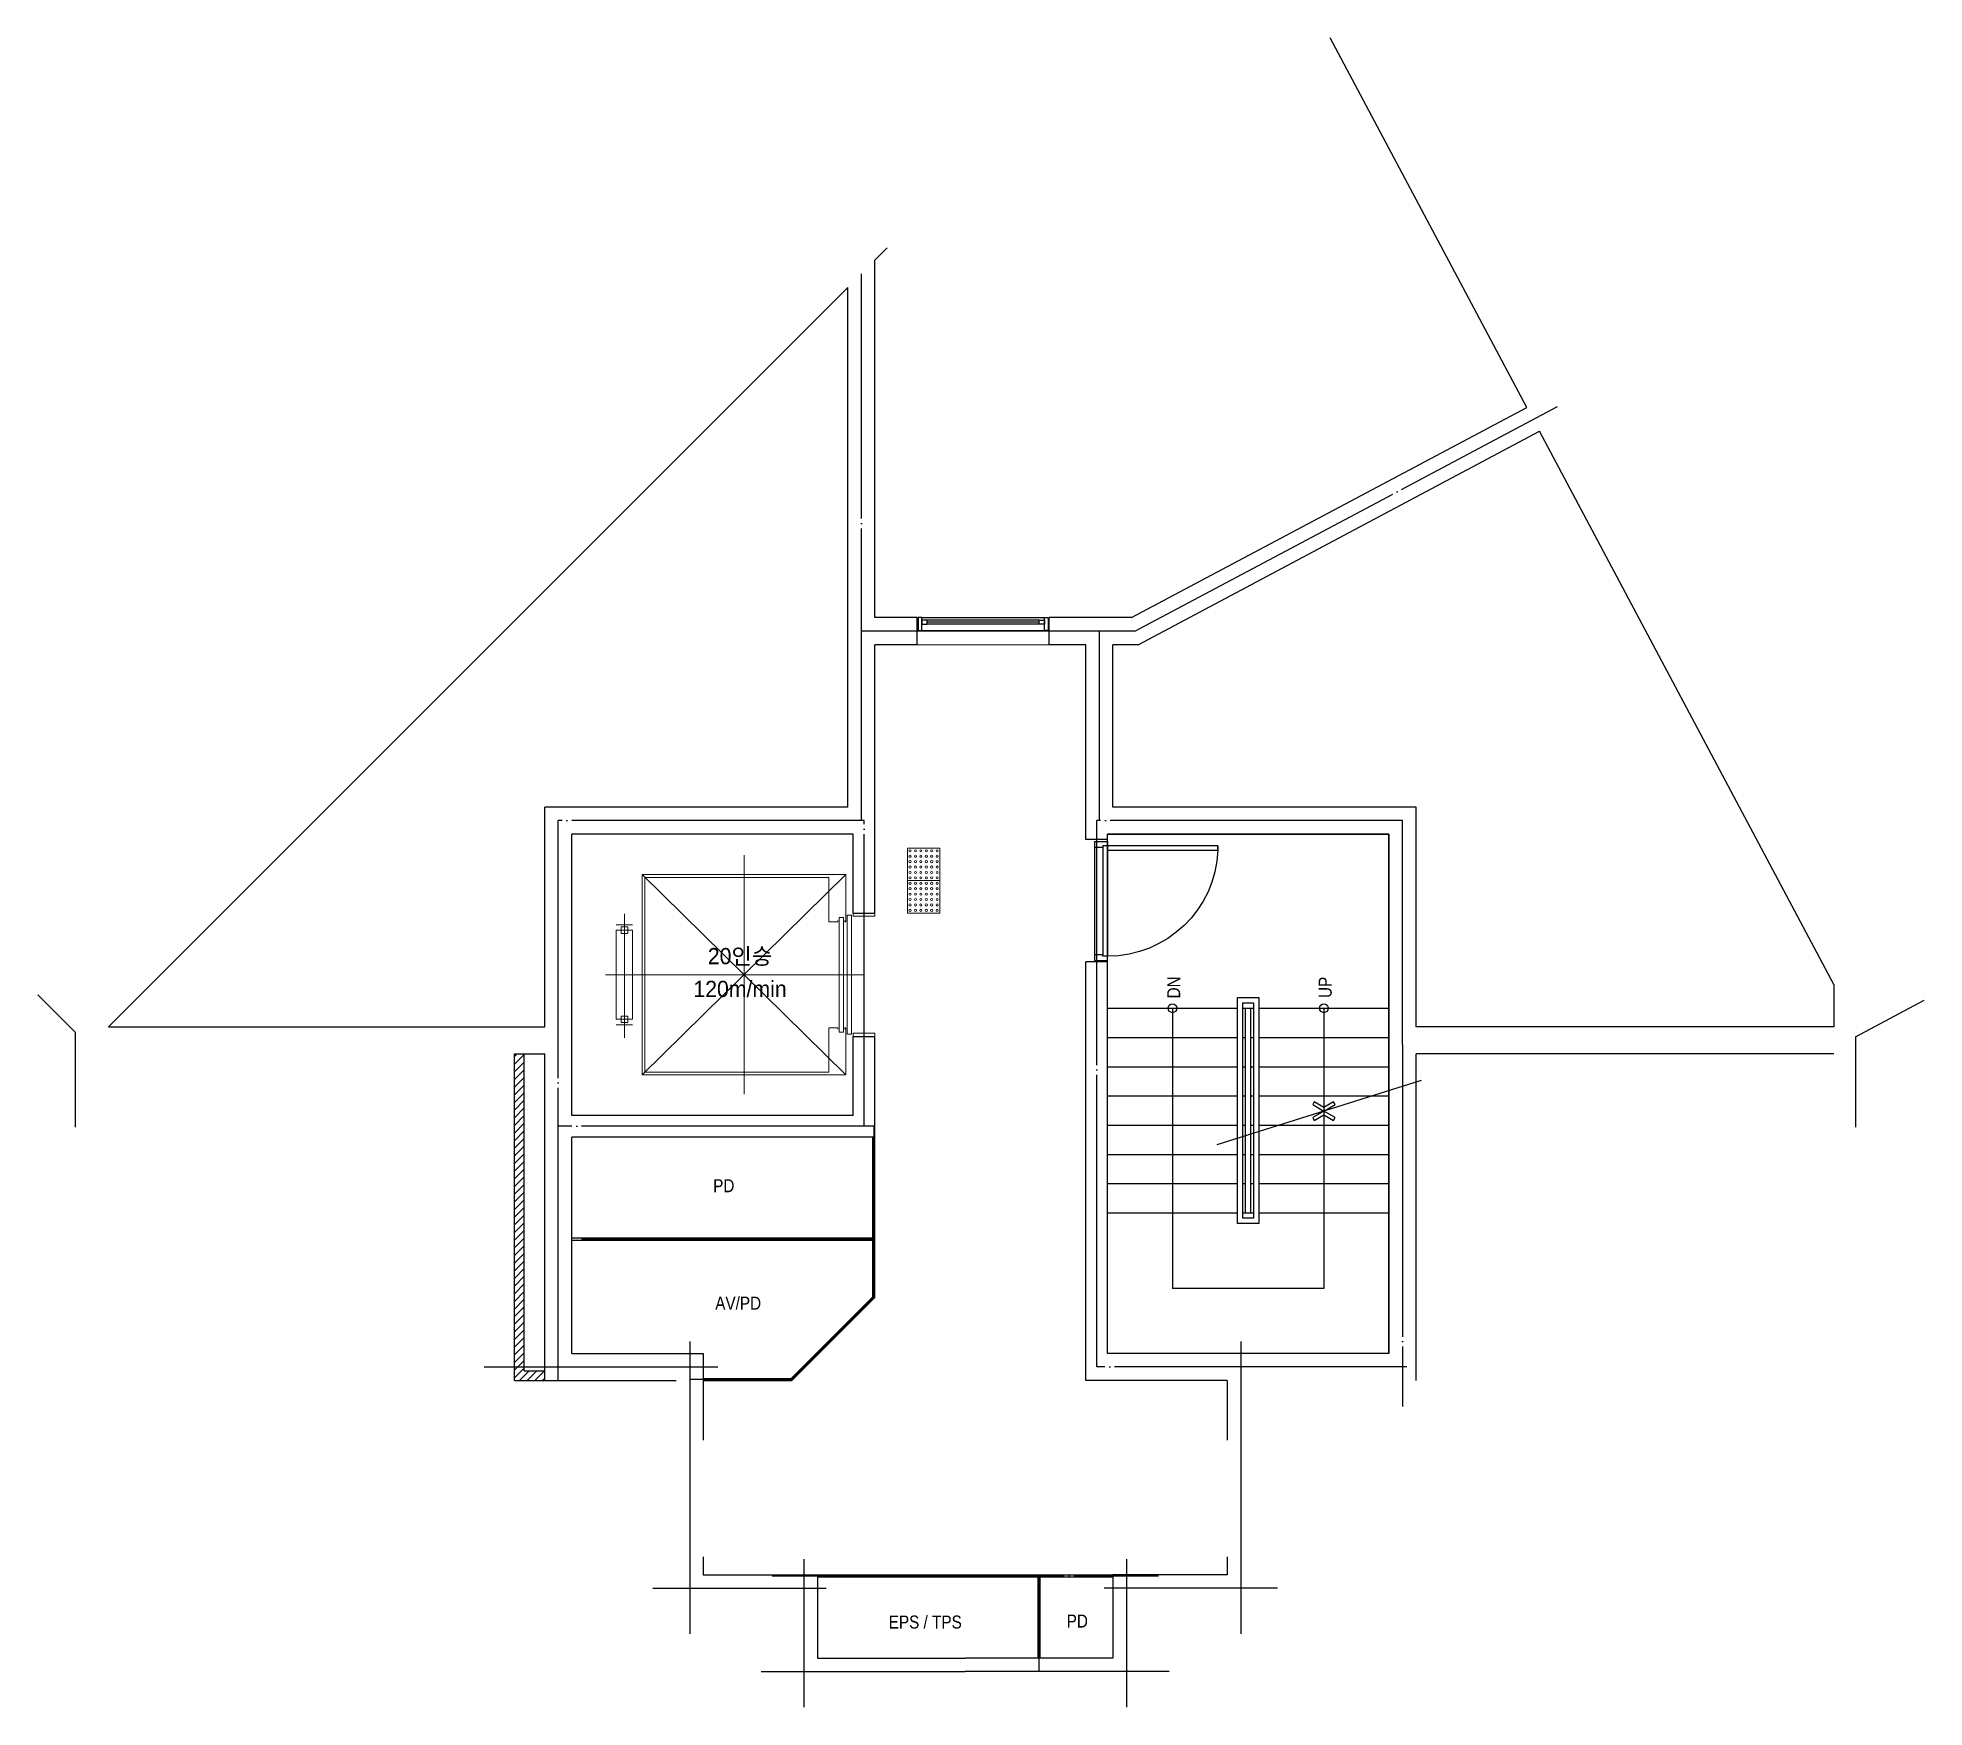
# Model space of a CAD drawing. Header units: millimetres. Extents: x 778486 to 795917, y 67229 to 82658.
import ezdxf
from ezdxf.enums import TextEntityAlignment as Align

# ---------------------------------------------------------------- set-up
doc = ezdxf.new("R2010")
doc.units = ezdxf.units.MM
doc.header["$LTSCALE"] = 50
doc.header["$MEASUREMENT"] = 0
doc.linetypes.add('CEN', pattern=[62, 60, -1, 0, -1])
doc.layers.get('0').update_dxf_attribs({"linetype": 'CONTINUOUS', "lineweight": 0})
doc.layers.get('Defpoints').update_dxf_attribs({"linetype": 'CONTINUOUS'})
for name, color, linetype in [('A-CEN', 1, 'CEN'), ('A-CEN-BR', 5, 'CEN'), ('A-CON', 2, 'CONTINUOUS'), ('A-DOR', 4, 'CONTINUOUS'), ('A-FIN', 6, 'CONTINUOUS'), ('A-STA', 4, 'CONTINUOUS'), ('A-STA-ELE', 6, 'CONTINUOUS'), ('A-SYM', 7, 'CONTINUOUS'), ('A-TOL', 4, 'CONTINUOUS'), ('A-TXT', 3, 'CONTINUOUS'), ('A-TXT-2', 7, 'CONTINUOUS'), ('A-WAL', 3, 'CONTINUOUS'), ('A-WIN', 4, 'CONTINUOUS')]:
    doc.layers.add(name, color=color, linetype=linetype)
for name, color, linetype, lineweight in [('A-ELE-9', 9, 'CONTINUOUS', 0), ('A-HAT', 8, 'CONTINUOUS', 0), ('점형블록', 7, 'CONTINUOUS', 0)]:
    doc.layers.add(name, color=color, linetype=linetype, lineweight=lineweight)
doc.styles.get("Standard").update_dxf_attribs({"font": ''})
doc.styles.get('Standard').set_extended_font_data('Dotum')

# ---------------------------------------------------------------- blocks, each defined once
blk = doc.blocks.new('A-S1100')
at = {"layer": 'A-DOR'}
for p, q in [((0, 0), (0, 120)), ((0, 120), (40, 120)), ((55, 0), (0, 0)), ((40, 120), (40, 75)), ((40, 75), (55, 75)), ((55, 75), (55, 0)), ((1060, 75), (1045, 75)), ((1045, 75), (1045, 0)), ((1100, 0), (1045, 0)), ((1100, 120), (1060, 120)), ((1060, 120), (1060, 75)), ((1100, 0), (1100, 120))]:
    blk.add_line(p, q, dxfattribs=at)
at = {"layer": 'A-DOR', "color": 9}
for p, q in [((1060, 120), (40, 120)), ((1045, 75), (55, 75)), ((1045, 0), (55, 0))]:
    blk.add_line(p, q, dxfattribs=at)
at = {"layer": 'A-DOR'}
blk.add_lwpolyline([(1060, 120), (1020, 120), (1020, 1140), (1060, 1140)], close=True, dxfattribs=at)
blk.add_arc((1060, 120), 1020, 92.2388, 180.0027, dxfattribs=at)
at = {"layer": 'A-TOL', "ltscale": 0.9}
blk.add_line((1060, 1140), (1010, 1140), dxfattribs=at)
blk = doc.blocks.new('A$C6FBE75BB')
at = {"layer": '점형블록', "color": 6}
for p, q in [((290, 300, 0), (-10, 300, 0)), ((-10, 0, 0), (-10, 300, 0)), ((290, 0, 0), (290, 300, 0)), ((290, 0, 0), (-10, 0, 0))]:
    blk.add_line(p, q, dxfattribs=at)
at = {"layer": '점형블록', "color": 8}
for centre in [(15, 275, 0), (15, 225, 0), (15, 175, 0), (65, 275, 0), (65, 225, 0), (65, 175, 0), (115, 275, 0), (115, 225, 0), (115, 175, 0), (165, 275, 0), (165, 225, 0), (165, 175, 0), (215, 275, 0), (215, 225, 0), (215, 175, 0), (265, 275, 0), (265, 225, 0), (265, 175, 0), (15, 125, 0), (15, 75, 0), (15, 25, 0), (65, 125, 0), (65, 75, 0), (65, 25, 0), (115, 125, 0), (115, 75, 0), (115, 25, 0), (165, 125, 0), (165, 75, 0), (165, 25, 0), (215, 125, 0), (215, 75, 0), (215, 25, 0), (265, 125, 0), (265, 75, 0), (265, 25, 0)]:
    blk.add_circle(centre, 10, dxfattribs=at)
blk = doc.blocks.new('elev 20')
at = {"layer": 'A-ELE-9', "color": 4}
for p, q in [((-1208, 1675), (-1208, -535)), ((-267, 1495), (-2149, -355)), ((-267, -355), (-2149, 1495)), ((-2314, 1132), (-2314, -12)), ((-2239, 1032), (-2389, 1032)), ((-103, 570), (-2490, 570)), ((-2239, 107), (-2389, 107)), ((0, 0), (-180, 0))]:
    blk.add_line(p, q, dxfattribs=at)
for points in [[(-279, 1072), (-279, 1060), (-267, 1060), (-267, 1495), (-2149, 1495), (-2149, -355), (-267, -355), (-267, 80), (-279, 80), (-279, 68)], [(-343, 1072), (-343, 1060), (-424, 1060), (-424, 1470), (-2124, 1470), (-2124, -330), (-424, -330), (-424, 80), (-343, 80), (-343, 68)], [(0, 1110), (0, 1140), (-200, 1140), (-200, 1110), (0, 1110)], [(0, 30), (0, 0), (-200, 0), (-200, 30), (0, 30)]]:
    blk.add_lwpolyline(points, dxfattribs=at)
for points in [[(-291, 1100), (-291, 40), (-331, 40), (-331, 1100)], [(-215, 1120), (-215, 20), (-255, 20), (-255, 1120)], [(-2239, 982), (-2389, 982), (-2389, 158), (-2239, 158)], [(-2284, 1012), (-2344, 1012), (-2344, 952), (-2284, 952)], [(-2284, 127), (-2344, 127), (-2344, 187), (-2284, 187)]]:
    blk.add_lwpolyline(points, close=True, dxfattribs=at)
blk = doc.blocks.new('A-W1200-6')
at = {"layer": 'A-WIN', "color": 8}
for p, q in [((33, 120), (1167, 120)), ((33, 0), (1167, 0)), ((1117, 96), (83, 96)), ((1117, 60), (83, 60))]:
    blk.add_line(p, q, dxfattribs=at)
at = {"layer": 'A-WIN'}
blk.add_line((1117, 78), (83, 78), dxfattribs=at)
for points in [[(0, 0), (33, 0), (33, 120), (0, 120)], [(1200, 0), (1167, 0), (1167, 120), (1200, 120)]]:
    blk.add_lwpolyline(points, close=True, dxfattribs=at)
for points in [[(33, 60), (83, 60), (83, 96), (33, 96), (33, 60)], [(1167, 60), (1117, 60), (1117, 96), (1167, 96), (1167, 60)]]:
    blk.add_lwpolyline(points, dxfattribs=at)
blk = doc.blocks.new('A$Ca531fab0')
at = {"layer": 'A-STA'}
for p, q in [((390, 3190), (1590, 3190)), ((1640, 3190), (1740, 3190)), ((1665, 1300), (1665, 3190)), ((1715, 1300), (1715, 3190)), ((1790, 3190), (2990, 3190)), ((390, 2920), (1590, 2920)), ((1640, 2920), (1665, 2920)), ((1715, 2920), (1740, 2920)), ((1790, 2920), (2990, 2920)), ((390, 2650), (1590, 2650)), ((1640, 2650), (1665, 2650)), ((1715, 2650), (1740, 2650)), ((1790, 2650), (2990, 2650)), ((390, 2380), (1590, 2380)), ((1640, 2380), (1665, 2380)), ((1715, 2380), (1740, 2380)), ((1790, 2380), (2990, 2380)), ((390, 2110), (1590, 2110)), ((1640, 2110), (1665, 2110)), ((1715, 2110), (1740, 2110)), ((1790, 2110), (2990, 2110)), ((390, 1840), (1590, 1840)), ((1640, 1840), (1665, 1840)), ((1715, 1840), (1740, 1840)), ((1790, 1840), (2990, 1840)), ((390, 1570), (1590, 1570)), ((1640, 1570), (1665, 1570)), ((1715, 1570), (1740, 1570)), ((1790, 1570), (2990, 1570)), ((390, 1300), (1590, 1300)), ((1640, 1300), (1740, 1300)), ((1790, 1300), (2990, 1300))]:
    blk.add_line(p, q, dxfattribs=at)
at = {"layer": 'A-STA-ELE'}
for points in [[(1590, 3290), (1790, 3290), (1790, 1200), (1590, 1200)], [(1640, 3240), (1740, 3240), (1740, 1250), (1640, 1250)]]:
    blk.add_lwpolyline(points, close=True, dxfattribs=at)
at = {"layer": 'A-SYM'}
for p, q in [((990, 3190), (990, 600)), ((2390, 3190), (2390, 600)), ((3288, 2521), (1400, 1929)), ((2390, 600), (990, 600))]:
    blk.add_line(p, q, dxfattribs=at)
for points in [[(2390, 2274), (2301, 2326), (2286, 2300), (2390, 2240), (2494, 2300), (2479, 2326)], [(2390, 2205), (2479, 2154), (2494, 2180), (2390, 2240), (2286, 2180), (2301, 2154)]]:
    blk.add_lwpolyline(points, close=True, dxfattribs=at)
for centre in [(990, 3190), (2390, 3190)]:
    blk.add_circle(centre, 40.6, dxfattribs=at)
at = {"layer": 'Defpoints', "ltscale": 0.9}
blk.add_lwpolyline([(2990, 0), (390, 0), (390, 4800), (2990, 4800)], close=True, dxfattribs=at)
at = {"layer": 'A-TXT', "linetype": 'Continuous', "ltscale": 10, "width": 0.9}
for s, p in [('DN', (1002, 3383)), ('UP', (2402, 3383))]:
    blk.add_text(s, height=120, rotation=90, dxfattribs=at).set_placement(p, align=Align.MIDDLE_CENTER)

msp = doc.modelspace()

# ---------------------------------------------------------------- hatches: boundary and pattern name
at = {"layer": 'A-HAT', "ltscale": 0.9}
h = msp.add_hatch(dxfattribs=at)
h.set_pattern_fill('_USER', color=256, scale=50, angle=45, pattern_type=0)
h.set_pattern_definition([(45, (209980.08, 46855.193), (-35.355339, 35.355339), [])])
h.paths.add_polyline_path([(783171, 70249), (783171, 70339), (782981, 70339), (782981, 73269), (782891, 73269), (782891, 70249)])

# ---------------------------------------------------------------- linework, layer by layer
at = {"layer": 'A-CEN', "ltscale": 0.9}
for p, q in [((786096, 75424), (786096, 80476)), ((788622, 77174), (792529, 79251)), ((788622, 77174), (786096, 77174)), ((788296, 75424), (788296, 77174)), ((783296, 70254), (783296, 75424)), ((786121, 75424), (783296, 75424)), ((786121, 72599), (786121, 75424)), ((788271, 70374), (788271, 75424)), ((791096, 75424), (788271, 75424)), ((791096, 73354), (791096, 75424)), ((791096, 73354), (791096, 70009)), ((786211, 72599), (783296, 72599)), ((784511, 70608), (784511, 67909)), ((789601, 70608), (789601, 67909)), ((782611, 70374), (784771, 70374)), ((791136, 70374), (788271, 70374)), ((785566, 68599), (785566, 67229)), ((788546, 68599), (788546, 67229)), ((784171, 68329), (785771, 68329)), ((789941, 68329), (788341, 68329)), ((785171, 67559), (787056, 67559)), ((788941, 67559), (787056, 67559)), ((788941, 67559), (787056, 67559))]:
    msp.add_line(p, q, dxfattribs=at)
at = {"layer": 'A-CEN-BR', "ltscale": 0.9}
for p, q in [((786211, 72599), (786211, 71019)), ((786211, 71554), (783421, 71554)), ((785451, 70259), (786211, 71019)), ((785451, 70259), (784511, 70259)), ((785271, 68444), (788841, 68444)), ((787736, 68444), (787736, 67559))]:
    msp.add_line(p, q, dxfattribs=at)
at = {"layer": 'A-CON', "ltscale": 0.9}
for p, q in [((792245, 79242), (790428, 82658)), ((786221, 80601), (786335, 80715)), ((786221, 77299), (786221, 80601)), ((779139, 73519), (785971, 80351)), ((785971, 75549), (785971, 80351)), ((788591, 77299), (792245, 79242)), ((788653, 77049), (792362, 79021)), ((795081, 73908), (792362, 79021)), ((786611, 77299), (786221, 77299)), ((786611, 77049), (786611, 77299)), ((788591, 77299), (787831, 77299)), ((787831, 77049), (787831, 77299)), ((786221, 74569), (786221, 77049)), ((786611, 77049), (786221, 77049)), ((788171, 77049), (787831, 77049)), ((788171, 75249), (788171, 77049)), ((788421, 75549), (788421, 77049)), ((788653, 77049), (788421, 77049)), ((783171, 73519), (783171, 75549)), ((785971, 75549), (783171, 75549)), ((791221, 75549), (788421, 75549)), ((791221, 73519), (791221, 75549)), ((783421, 72699), (783421, 75299)), ((786021, 75299), (783421, 75299)), ((786021, 74569), (786021, 75299)), ((788371, 75249), (788371, 75299)), ((790971, 75299), (788371, 75299)), ((790971, 70499), (790971, 75299)), ((788371, 75249), (788171, 75249)), ((786021, 74569), (786221, 74569)), ((788171, 70249), (788171, 74119)), ((788371, 74119), (788171, 74119)), ((788371, 70499), (788371, 74119)), ((795081, 73908), (795081, 73519)), ((778831, 73469), (778486, 73814)), ((795281, 73426), (795917, 73764)), ((778831, 73469), (778831, 72589)), ((779139, 73519), (783171, 73519)), ((786021, 72699), (786021, 73429)), ((786021, 73429), (786221, 73429)), ((786221, 72499), (786221, 73429)), ((795081, 73519), (791221, 73519)), ((795281, 73426), (795281, 72589)), ((782891, 73269), (783171, 73269)), ((783171, 70249), (783171, 73269)), ((791221, 70249), (791221, 73269)), ((795081, 73269), (791221, 73269)), ((786021, 72699), (783421, 72699)), ((783421, 70499), (783421, 72499)), ((786221, 72499), (783421, 72499)), ((783421, 70499), (784636, 70499)), ((784636, 70499), (784636, 69699)), ((790971, 70499), (788371, 70499)), ((783171, 70249), (784386, 70249)), ((789476, 70249), (788171, 70249)), ((789476, 70249), (789476, 69699)), ((784636, 68619), (784636, 68454)), ((789476, 68619), (789476, 68454)), ((784636, 68454), (785691, 68454)), ((785691, 68454), (785691, 67684)), ((789476, 68454), (788421, 68454)), ((788421, 68454), (788421, 67684)), ((785691, 67684), (787056, 67684)), ((788421, 67684), (787056, 67684))]:
    msp.add_line(p, q, dxfattribs=at)
at = {"layer": 'A-ELE-9'}
msp.add_line((787831, 77049), (786611, 77049), dxfattribs=at)
at = {"layer": 'A-FIN', "ltscale": 0.9}
for p, q in [((786201, 71023), (786201, 72499)), ((786221, 71015), (786221, 72499)), ((786201, 71564), (783421, 71564)), ((786201, 71544), (783421, 71544)), ((785447, 70269), (786201, 71023)), ((785455, 70249), (786221, 71015)), ((784636, 70269), (785447, 70269)), ((784636, 70249), (785455, 70249)), ((785691, 68454), (788421, 68454)), ((785691, 68434), (787726, 68434)), ((787726, 68434), (787726, 67684)), ((787746, 68434), (787746, 67684)), ((787746, 68434), (788421, 68434))]:
    msp.add_line(p, q, dxfattribs=at)
at = {"layer": 'A-WAL', "ltscale": 0.9}
for p, q in [((782891, 70249), (782891, 73269)), ((782981, 70339), (782981, 73269)), ((782891, 70249), (783171, 70249)), ((782981, 70339), (783171, 70339))]:
    msp.add_line(p, q, dxfattribs=at)

# ---------------------------------------------------------------- block references
at = {"ltscale": 0.9}
for name, p in [('A-W1200-6', (786621, 77179)), ('A$Ca531fab0', (787980, 70499))]:
    msp.add_blockref(name, p, dxfattribs=at)
msp.add_blockref('elev 20', (786221, 73429))
at = {"layer": 'A-DOR', "xscale": -1, "rotation": 270}
msp.add_blockref('A-S1100', (788251, 74129), dxfattribs=at)
at = {"layer": '점형블록', "extrusion": (6.57263e-07, 3.81275e-07, 1), "rotation": 180}
for p in [(786811, 75169, 1), (786811, 74869, 1)]:
    msp.add_blockref('A$C6FBE75BB', p, dxfattribs=at)

# ---------------------------------------------------------------- texts
at = {"layer": 'A-TXT', "linetype": 'Continuous', "ltscale": 10, "width": 0.9}
for s, p in [('PD', (784825, 72049, 0)), ('AV/PD', (784958, 70964, 0)), ('EPS / TPS ', (786706, 68017, 0)), ('PD', (788091, 68026, 0))]:
    msp.add_text(s, height=120, dxfattribs=at).set_placement(p, align=Align.MIDDLE_CENTER)
at = {"layer": 'A-TXT-2', "color": 3}
for s, p in [('20인승', (784975, 74171, 0)), ('120m/min', (784975, 73868, 0))]:
    msp.add_text(s, height=150, dxfattribs=at).set_placement(p, align=Align.MIDDLE_CENTER)

doc.saveas('drawing.dxf')
